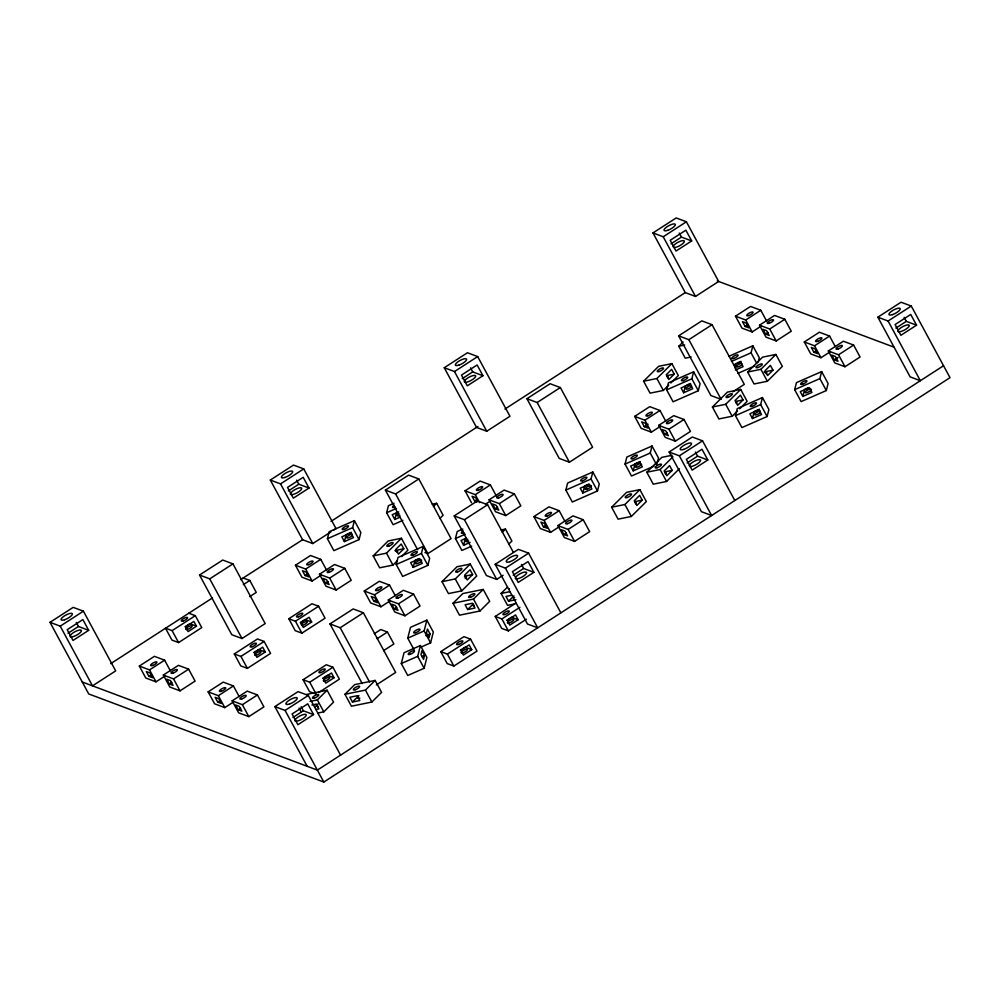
<?xml version="1.0" encoding="UTF-8"?>
<svg xmlns="http://www.w3.org/2000/svg" width="1000" height="1000" viewBox="0 0 1000 1000"><rect width="100%" height="100%" fill="white"/><g stroke="black" fill="none" stroke-linecap="round" stroke-linejoin="round"><path stroke-width="1.5" d="M327.413 538.713L329.2 531.688L354.4 520.638L360.85 532.575L359.062 539.6L333.875 550.65L327.413 538.713L352.612 527.663L354.4 520.638M344.412 541.6L341.825 536.825L350.9 532.837L353.475 537.612L344.412 541.6L346.188 534.575L351.375 532.3M402.875 520.375L393.088 524.675L386.625 512.737L388.413 505.712L394.012 503.25M399.988 517.212L394.8 519.487L396.587 512.463M396.225 564.5L398.013 557.475L423.212 546.425L429.663 558.362L427.875 565.375L402.688 576.438L396.225 564.5L421.425 553.438L423.212 546.425M413.212 567.388L410.637 562.612L419.712 558.625L422.287 563.4L413.212 567.388L415 560.363L418.888 558.65M401.3 663.538L404.05 652.725L420.425 645.537L426.875 657.475L424.137 668.288L407.762 675.475L401.3 663.538L417.688 656.35L420.425 645.537M414.212 650.075L407.75 638.138L410.5 627.337L426.875 620.15L433.325 632.087L430.588 642.887L421.037 647.087M430.588 642.887L424.125 630.95L426.875 620.15M424.55 655.462L423.562 659.35L420.975 654.575L421.962 650.688L424.55 655.462L421.812 656.663M430.037 633.85L429.05 637.737L426.463 632.962L427.45 629.075L430.037 633.85L425.938 635.65M471.688 546.15L461.887 550.45L455.438 538.513L457.225 531.5L462.825 529.038M470.087 542.425L463.612 545.275L465.387 538.25M565.85 490.075L567.625 483.05L592.825 471.987L599.275 483.925L597.5 490.95L572.3 502.013L565.85 490.075L591.038 479.012L592.825 471.987M582.837 492.962L580.25 488.188L589.325 484.2L591.9 488.975L582.837 492.962L584.625 485.938L588.513 484.225M653.9 466.2L631.512 476.025L625.05 464.087L626.838 457.075L652.038 446.012L658.487 457.95L657.062 463.575M633.225 470.85L630.65 466.075L639.712 462.088L642.3 466.863L633.225 470.85L635.013 463.825L640.188 461.55M656.7 464.975L650.25 453.038L652.038 446.012M666.65 389.862L668.438 382.837L693.625 371.788L700.088 383.725L698.3 390.737L673.1 401.8L666.65 389.862L691.85 378.8L693.625 371.788M683.637 392.75L681.062 387.975L690.125 383.988L692.712 388.762L683.637 392.75L685.425 385.725M734.75 367.825L735.812 363.612M756.787 363.438L751.062 352.825L752.837 345.8L729.05 356.238M735.462 415.65L737.25 408.625L762.438 397.562L768.9 409.5L767.113 416.525L741.912 427.587L735.462 415.65L760.662 404.588L762.438 397.562M758.225 361.95L759.3 357.738L752.837 345.8M752.45 418.525L749.875 413.75L758.938 409.775L761.525 414.55L752.45 418.525L754.237 411.512L759.425 409.237M794.675 389.663L796.45 382.638L821.65 371.587L828.1 383.525L826.325 390.55L801.125 401.6L794.675 389.663L819.862 378.612L821.65 371.587M802.837 396.425L800.263 391.65L809.338 387.663L811.912 392.438L802.837 396.425L804.625 389.4L808.512 387.688M397.212 560.837L392.938 565.087L379.65 567.8L373.188 555.862L388.162 540.975L401.45 538.263L407.912 550.2L401.488 556.587M373.188 555.862L386.488 553.15L401.45 538.263M433.438 506.475L436.65 503.288L443.1 515.225L439.888 518.413M403.8 548.787L398.413 554.138L395.825 549.362L401.225 544.012L403.8 548.787L394.938 550.588M310.05 701.4L317.35 699.9L327.088 690.225L333.537 702.163L323.812 711.838L317.962 713.037M314.788 707.138L318.038 703.913M442 581.65L456.975 566.763L470.262 564.05L476.725 575.988L461.75 590.875L448.45 593.587L442 581.65L455.288 578.938L470.262 564.05M668.713 385.138L663.363 390.45L650.062 393.162L643.612 381.225L658.587 366.337L671.875 363.638L678.337 375.562L670.85 383.013M691.162 356.975L685.263 358.188L678.8 346.25L683.075 342M502.25 532.263L505.45 529.075L511.912 541.013L508.7 544.2M643.612 381.225L656.9 378.512L671.875 363.638M344.963 694.275L354.7 684.6L375.138 680.425L381.6 692.362L371.863 702.038L351.413 706.213L344.963 694.275L365.412 690.1L375.138 680.425M472.612 574.562L467.225 579.925L464.637 575.15L470.037 569.788L472.612 574.562L465.225 576.075M674.225 374.15L668.838 379.5L666.25 374.725L671.637 369.375L674.225 374.15L666.838 375.65M352.45 702.025L359.8 700.525L357.225 695.75L349.862 697.25L352.45 702.025L358.938 695.575M453.038 603.25L462.775 593.575L483.212 589.4L489.675 601.337L479.938 611.013L459.487 615.188L453.038 603.25L473.488 599.075L483.212 589.4M467.675 609.538L475.037 608.038L472.463 603.263L465.1 604.763L467.675 609.538L473.088 604.163M514.85 603.9L507.55 605.388L501.087 593.45L507.575 587M511.875 595.225L505.988 596.425L508.575 601.2L513.975 595.825M611.613 507.225L626.587 492.337L639.888 489.625L646.338 501.562L631.362 516.45L618.075 519.163L611.613 507.225L624.913 504.513L639.888 489.625M679.388 468.713L666.55 481.475L653.263 484.175L646.812 472.238L661.787 457.362L672.125 455.25M737.513 410.925L732.175 416.238L718.875 418.95L712.425 407.013L727.4 392.125L740.688 389.412L747.15 401.35L739.663 408.8M747.613 372.038L762.588 357.15L775.875 354.438L782.337 366.375L767.362 381.262L754.062 383.975L747.613 372.038L760.9 369.325L775.875 354.438M646.812 472.238L660.1 469.538L672.938 456.775M712.425 407.013L725.713 404.3L740.688 389.412M642.225 500.138L636.838 505.5L634.263 500.725L639.65 495.363L642.225 500.138L634.85 501.65M672.175 470.375L666.787 475.725L664.2 470.95L669.6 465.6L672.175 470.375L664.8 471.875M743.037 399.938L737.65 405.288L735.062 400.513L740.45 395.163L743.037 399.938L735.65 401.438M772.987 370.163L767.6 375.525L765.013 370.75L770.4 365.387L772.987 370.163L764.125 371.962M50 622.325L73.188 607.35L83.413 611.188L115.688 670.875L92.5 685.85L60.225 626.163L50 622.325L88.725 693.95L323.825 782.05L950 377.675L911.275 306.05L901.05 302.213L877.862 317.188L910.138 376.875L920.35 380.712L888.088 321.025L877.862 317.188M330.85 531.912L312.812 543.562L302.6 539.738L270.325 480.05L293.512 465.075L303.738 468.9L336.012 528.587L333.438 530.25M444.263 367.725L467.45 352.738L477.675 356.575L509.95 416.262L486.75 431.238L476.538 427.413L444.263 367.725L454.487 371.55L486.75 431.238M652.987 232.925L676.175 217.95L686.4 221.775L718.675 281.462L695.487 296.438L685.263 292.613L652.987 232.925L663.213 236.762L695.487 296.438M60.225 626.163L83.413 611.188M270.325 480.05L280.55 483.875L303.738 468.9M454.487 371.55L477.675 356.575M663.213 236.762L686.4 221.775M68.025 633.237L78.463 626.5L88.675 630.325L73.025 640.438L67.213 629.7L82.875 619.587L88.675 630.325M288.35 490.962L298.788 484.212L309 488.05L293.35 498.162L287.538 487.413L303.2 477.3L309 488.05M462.287 378.625L472.725 371.887L482.938 375.725L467.287 385.825L461.475 375.087L477.137 364.975L482.938 375.725M671.012 243.837L681.45 237.1L691.675 240.925L676.012 251.038L670.2 240.287L685.863 230.188L691.675 240.925M199.525 575.025L222.712 560.05L232.938 563.875L265.2 623.562L242.013 638.538L231.788 634.712L199.525 575.025L209.737 578.862L242.013 638.538M209.737 578.862L232.938 563.875M110.688 663.662L212.512 597.913M240.588 579.637L302.6 539.738M331.025 521.375L477.887 426.525M504.95 409.05L685.263 292.613M417.663 549.788L385.387 490.1L408.587 475.125L418.812 478.95L451.075 538.638L427.887 553.625L424.963 552.525M526.925 398.7L550.125 383.725L560.35 387.55L592.612 447.238L569.425 462.212L559.2 458.387L526.925 398.7L537.15 402.525L569.425 462.212M172.113 630.638L195.3 615.662L201.762 627.6L178.575 642.575L171.925 640.088L165.475 628.15L172.113 630.638L178.575 642.575M243.363 584.625L249.812 580.462L256.262 592.4L249.825 596.562M185.05 626.788L189.812 623.7L196.462 626.188L188.113 631.587L185.525 626.812L193.875 621.413L196.462 626.188M385.387 490.1L395.613 493.938L418.812 478.95M537.15 402.525L560.35 387.55M164.788 676.15L156 681.838L145.775 678L139.325 666.062L154.4 656.338L164.613 660.163L170.35 670.775M320.925 575.325L312.125 581.013L301.9 577.175L295.45 565.237L310.525 555.5L320.75 559.338L326.488 569.95M139.325 666.062L149.537 669.9L164.613 660.163M295.45 565.237L305.675 569.075L320.75 559.338M148.9 676.325L152.575 677.7L150 672.925L146.312 671.55L148.9 676.325L151.412 674.7M305.025 575.487L308.712 576.875L306.125 572.1L302.45 570.712L305.025 575.487L307.538 573.875M678.625 335.85L688.85 339.675L721.125 399.363L710.9 395.538L678.625 335.85L701.812 320.875L712.038 324.7L744.312 384.387L732.712 391.875M163.337 675.062L178.412 665.337L188.637 669.163L195.087 681.1L180.012 690.837L169.8 687L163.337 675.062L173.562 678.9L180.012 690.837M319.475 574.237L334.55 564.513L344.762 568.337L351.225 580.275L336.15 590.013L325.925 586.175L319.475 574.237L329.688 578.075L336.15 590.013M688.85 339.675L712.038 324.7M173.562 678.9L188.637 669.163M329.688 578.075L344.762 568.337M471.525 502.75L465.062 490.812L480.138 481.075L490.363 484.913L496.812 496.85M760.962 326.262L752.163 331.95L741.95 328.113L735.487 316.175L750.562 306.438L760.788 310.275L766.525 320.887M169.338 683.975L173.025 685.362L170.438 680.588L166.762 679.2L169.338 683.975L171.85 682.362M325.475 583.15L329.15 584.538L326.575 579.763L322.887 578.375L325.475 583.15L327.987 581.525M465.062 490.812L475.288 494.65L490.363 484.913M735.487 316.175L745.713 320.012L760.788 310.275M234.288 653.938L257.475 638.962L264.113 641.45L270.575 653.388L247.375 668.363L240.738 665.875L234.288 653.938L240.925 656.425L247.375 668.363M288.788 618.737L311.975 603.763L318.612 606.25L325.075 618.188L301.875 633.162L295.238 630.675L288.788 618.737L295.425 621.225L301.875 633.162M477.675 501.25L475.737 497.675L472.062 496.287L474.65 501.062L477.163 499.45M745.062 326.425L748.75 327.812L746.162 323.038L742.487 321.65L745.062 326.425L747.575 324.812M503.137 575.25L496.7 579.4L486.475 575.575L454.2 515.887L477.4 500.913L487.612 504.738L513.288 552.225M240.925 656.425L264.113 641.45M295.425 621.225L318.612 606.25M489.087 499.812L504.162 490.075L514.388 493.913L520.837 505.85L505.763 515.588L495.538 511.75L489.087 499.812L499.312 503.65L505.763 515.588M759.513 325.175L774.587 315.45L784.812 319.275L791.263 331.213L776.188 340.95L765.962 337.113L759.513 325.175L769.737 329.012L776.188 340.95M253.863 652.562L258.625 649.488L265.275 651.975L256.925 657.362L254.338 652.6L262.688 647.2L265.275 651.975M300.238 622.612L305.012 619.538L311.663 622.025L303.312 627.413L300.725 622.638L309.075 617.25L311.663 622.025M485.513 504.15L490.538 500.9M454.2 515.887L464.425 519.712L487.612 504.738M499.312 503.65L514.388 493.913M769.737 329.012L784.812 319.275M233.6 701.938L224.812 707.625L214.587 703.787L208.137 691.85L223.212 682.113L233.425 685.95L239.163 696.562M389.725 601.112L380.938 606.788L370.712 602.962L364.263 591.025L379.338 581.287L389.562 585.125L395.3 595.737M660.15 426.475L651.363 432.163L641.137 428.325L634.688 416.388L649.762 406.65L659.975 410.487L665.713 421.1M495.087 508.725L498.762 510.112L496.188 505.337L492.512 503.95L495.087 508.725L497.6 507.1M765.512 334.087L769.188 335.475L766.612 330.7L762.925 329.312L765.512 334.087L768.025 332.463M208.137 691.85L218.35 695.688L233.425 685.95M364.263 591.025L374.487 594.862L389.562 585.125M634.688 416.388L644.9 420.225L659.975 410.487M362.25 683.6L329.975 623.913L353.175 608.938L363.387 612.762L395.662 672.45L376.337 684.938M217.712 702.1L221.388 703.487L218.812 698.713L215.125 697.325L217.712 702.1L220.225 700.487M373.837 601.275L377.525 602.663L374.938 597.888L371.262 596.5L373.837 601.275L376.35 599.65M644.262 426.637L647.938 428.025L645.362 423.25L641.675 421.863L644.262 426.637L648.025 424.212M329.975 623.913L340.2 627.737L363.387 612.762M232.15 700.85L247.225 691.112L257.45 694.95L263.9 706.888L248.825 716.625L238.612 712.788L232.15 700.85L242.375 704.688L248.825 716.625M388.288 600.025L403.363 590.288L413.575 594.125L420.037 606.062L404.963 615.8L394.738 611.962L388.288 600.025L398.5 603.862L404.963 615.8M658.7 425.387L673.775 415.65L684 419.487L690.45 431.425L675.375 441.163L665.163 437.325L658.7 425.387L668.925 429.225L675.375 441.163M242.375 704.688L257.45 694.95M398.5 603.862L413.575 594.125M559.35 526.688L550.55 532.362L540.337 528.538L533.875 516.6L548.95 506.863L559.175 510.7L564.913 521.312M668.925 429.225L684 419.487M829.775 352.05L820.975 357.738L810.75 353.9L804.3 341.962L819.375 332.225L829.6 336.062L835.337 346.675M238.15 709.762L241.838 711.15L239.25 706.375L235.575 704.987L238.15 709.762L240.662 708.138M394.288 608.938L397.962 610.312L395.375 605.538L391.7 604.163L394.288 608.938L396.8 607.312M664.7 434.3L668.388 435.675L665.8 430.9L662.125 429.525L664.7 434.3L667.212 432.675M533.875 516.6L544.1 520.425L559.175 510.7M804.3 341.962L814.525 345.8L829.6 336.062M314.862 693.65L309.55 691.663L303.087 679.725L326.287 664.75L332.925 667.237L339.387 679.175L318.762 692.487M374.338 633.713L380.788 629.55L387.425 632.038L393.888 643.975L383.575 650.638M543.462 526.85L547.137 528.237L544.55 523.462L540.875 522.075L543.462 526.85L545.975 525.225M813.875 352.212L817.562 353.6L814.975 348.825L811.3 347.438L813.875 352.212L816.388 350.588M303.087 679.725L309.738 682.212L332.925 667.237M377.125 638.7L387.425 632.038M307.15 766.287L274.875 706.6L298.062 691.625L308.288 695.45L340.562 755.138M495.2 564.312L505.412 568.15L537.688 627.825L527.463 624L495.2 564.312L518.387 549.338L528.612 553.162L560.875 612.85M669.137 451.987L679.35 455.812L711.625 515.5L701.4 511.675L669.137 451.987L692.325 437.013L702.55 440.838L734.825 500.525M557.9 525.6L572.975 515.862L583.2 519.7L589.65 531.638L574.575 541.375L564.35 537.537L557.9 525.6L568.125 529.438L574.575 541.375M828.325 350.962L843.4 341.225L853.612 345.062L860.075 357L845 366.737L834.775 362.9L828.325 350.962L838.538 354.8L845 366.737M322.675 678.35L327.438 675.275L334.087 677.763L325.737 683.15L323.15 678.375L331.5 672.987L334.087 677.763M274.875 706.6L285.087 710.425L308.288 695.45M505.412 568.15L528.612 553.162M679.35 455.812L702.55 440.838M888.088 321.025L911.275 306.05M568.125 529.438L583.2 519.7M838.538 354.8L853.612 345.062M563.9 534.513L567.575 535.887L565 531.112L561.312 529.738L563.9 534.513L566.413 532.888M834.325 359.875L838 361.25L835.425 356.475L831.737 355.1L834.325 359.875L838.088 357.438M292.9 717.5L303.325 710.763L313.55 714.6L297.9 724.7L292.087 713.962L307.738 703.85L313.55 714.6M513.212 575.225L523.65 568.488L533.875 572.312L518.225 582.425L512.413 571.675L528.062 561.575L533.875 572.312M687.163 462.9L697.588 456.15L707.812 459.988L692.163 470.1L686.35 459.35L702 449.237L707.812 459.988M895.888 328.1L906.325 321.362L916.538 325.188L900.888 335.3L895.075 324.562L910.738 314.45L916.538 325.188M440.75 651.637L463.938 636.663L470.588 639.15L477.038 651.087L453.85 666.062L447.2 663.575L440.75 651.637L447.388 654.125L453.85 666.062M526.388 619.225L508.35 630.875L501.7 628.375L495.25 616.438L515.862 603.125M447.388 654.125L470.588 639.15M495.25 616.438L501.9 618.938L519.938 607.288M460.325 650.275L465.1 647.188L471.737 649.675L463.387 655.075L460.812 650.3L469.162 644.9L471.737 649.675M506.712 620.312L511.475 617.238L518.125 619.725L509.775 625.112L507.188 620.337L515.538 614.95L518.125 619.725M943.55 365.737L317.362 770.113L82.275 682.013M386.625 512.737L396.425 508.438M731.462 361.425L751.062 352.825M686.725 385.15L690.612 383.45M737.113 363.038L741 361.337M398.7 511.863L392.212 514.712L394.8 519.487M734.038 364.725L740.525 361.875L743.1 366.65L735.325 370.062M737.913 373.363L754.712 365.988M455.438 538.513L465.238 534.225M625.05 464.087L650.25 453.038M466.213 538.225L461.025 540.5L463.612 545.275M407.75 638.138L424.125 630.95M678.8 346.25L684.712 345.037M432.212 504.188L436.65 503.288M501.025 529.975L505.45 529.075M501.087 593.45L509.85 591.663M508.575 601.2L515.938 599.7M306.637 694.4L327.088 690.225M311.913 704.987L316.325 704.087L318.913 708.863L315.963 709.463M717.212 280.925L893.9 347.125M474.65 501.062L477.1 501.987M243.162 577.975L249.812 580.462M188.663 613.175L195.3 615.662M904.137 317.337L906.325 321.362M814.525 345.8L820.975 357.738M819.862 378.612L826.325 390.55M745.713 320.012L752.163 331.95M760.9 369.325L767.362 381.262M679.275 233.062L681.45 237.1M760.662 404.588L767.113 416.525M725.713 404.3L732.175 416.238M691.85 378.8L698.3 390.737M656.9 378.512L663.363 390.45M695.413 452.125L697.588 456.15M644.9 420.225L651.363 432.163M660.1 469.538L666.55 481.475M624.913 504.513L631.362 516.45M591.038 479.012L597.5 490.95M470.538 367.863L472.725 371.887M544.1 520.425L550.55 532.362M521.475 564.45L523.65 568.488M475.288 494.65L479.588 502.6M464.425 519.712L496.7 579.4M501.9 618.938L508.35 630.875M473.488 599.075L479.938 611.013M455.288 578.938L461.75 590.875M395.613 493.938L427.887 553.625M421.425 553.438L427.875 565.375M386.488 553.15L392.938 565.087M352.612 527.663L359.062 539.6M417.688 656.35L424.137 668.288M374.487 594.862L380.938 606.788M296.6 480.188L298.788 484.212M280.55 483.875L312.812 543.562M340.2 627.737L369.538 682M305.675 569.075L312.125 581.013M365.412 690.1L371.863 702.038M309.738 682.212L316.188 694.15M317.35 699.9L323.812 711.838M301.15 706.737L303.325 710.763M299.062 708.062L301.212 712.038M285.087 710.425L323.825 782.05M218.35 695.688L224.812 707.625M149.537 669.9L156 681.838M76.275 622.475L78.463 626.5M70.113 636.5A6.4 1.913 -28.4 0 1 77.337 630.638A6.4 1.913 -28.4 0 1 80.037 632.825A6.4 1.913 -28.4 0 1 70.525 636.838M294.975 720.763A6.4 1.913 -28.4 0 1 302.213 714.912A6.4 1.913 -28.4 0 1 304.9 717.087A6.4 1.913 -28.4 0 1 295.4 721.1M474.35 605.812A3.55 1.062 -28.4 0 1 473.663 604.475M461.1 652.513A3.55 1.062 -28.4 0 1 465.637 649.388A3.55 1.062 -28.4 0 1 466.438 650.938A3.55 1.062 -28.4 0 1 461.35 653M421.6 560.9A3.55 1.062 -28.4 0 1 416.775 563.737A3.55 1.062 -28.4 0 1 416.662 561.9A3.55 1.062 -28.4 0 1 421.55 560.013M689.212 465.613A6.4 1.913 -28.4 0 1 697.4 459.988A6.4 1.913 -28.4 0 1 698.825 462.788A6.4 1.913 -28.4 0 1 689.663 466.5M323.438 680.6A3.55 1.062 -28.4 0 1 328.225 677.4A3.55 1.062 -28.4 0 1 328.35 679.362A3.55 1.062 -28.4 0 1 323.462 680.9M352.388 535.575A3.55 1.062 -28.4 0 1 347.75 538A3.55 1.062 -28.4 0 1 347.638 536.287A3.55 1.062 -28.4 0 1 352.3 534.163M507.475 622.562A3.55 1.062 -28.4 0 1 512.275 619.362A3.55 1.062 -28.4 0 1 512.388 621.325A3.55 1.062 -28.4 0 1 507.5 622.863M464.338 381.35A6.4 1.913 -28.4 0 1 472.962 375.6A6.4 1.913 -28.4 0 1 473.175 379.125A6.4 1.913 -28.4 0 1 464.375 381.887M897.962 331.362A6.4 1.913 -28.4 0 1 905.2 325.5A6.4 1.913 -28.4 0 1 907.887 327.688A6.4 1.913 -28.4 0 1 898.388 331.7M664.712 472.55A3.55 1.062 -28.4 0 1 665.387 473.888M666.75 376.325A3.55 1.062 -28.4 0 1 667.438 377.663M399.888 515.337A3.55 1.062 -28.4 0 1 397.1 515.662A3.55 1.062 -28.4 0 1 398.95 513.5M395.363 506.975A3.55 1.062 -28.4 0 1 392.575 507.312A3.55 1.062 -28.4 0 1 394.425 505.15M359.85 698.1A3.55 1.062 -28.4 0 1 358.438 696.963M318.225 706.637A3.55 1.062 -28.4 0 1 317.538 705.3M186.062 629.513A3.55 1.062 -28.4 0 1 189.037 626.413A3.55 1.062 -28.4 0 1 191.812 626.8A3.55 1.062 -28.4 0 1 186.5 629.575M468.688 541.125A3.55 1.062 -28.4 0 1 465.9 541.45A3.55 1.062 -28.4 0 1 467.762 539.288M464.175 532.762A3.55 1.062 -28.4 0 1 461.388 533.1A3.55 1.062 -28.4 0 1 463.237 530.938M290.4 493.675A6.4 1.913 -28.4 0 1 299.025 487.938A6.4 1.913 -28.4 0 1 299.237 491.45A6.4 1.913 -28.4 0 1 290.425 494.225M301.212 624.462A3.55 1.062 -28.4 0 1 305.8 621.663A3.55 1.062 -28.4 0 1 306.537 623.112A3.55 1.062 -28.4 0 1 301.688 625.4M395.613 551.15A3.55 1.062 -28.4 0 1 397.013 552.3M464.425 576.938A3.55 1.062 -28.4 0 1 465.262 578.575M641.612 464.363A3.55 1.062 -28.4 0 1 637.25 467.088A3.55 1.062 -28.4 0 1 635.95 466.025A3.55 1.062 -28.4 0 1 640.525 463.488M514.65 597.537A3.55 1.062 -28.4 0 1 514.225 597.487M509.475 588.938A3.55 1.062 -28.4 0 1 509.45 588.638M735.562 402.1A3.55 1.062 -28.4 0 1 736.25 403.45M742.412 364.15A3.55 1.062 -28.4 0 1 738.062 366.875A3.55 1.062 -28.4 0 1 736.75 365.812A3.55 1.062 -28.4 0 1 741.325 363.275M811.425 389.538A3.55 1.062 -28.4 0 1 807.125 392.575A3.55 1.062 -28.4 0 1 805.713 391.438A3.55 1.062 -28.4 0 1 810.738 388.988M760.438 412.512A3.55 1.062 -28.4 0 1 755.788 414.925A3.55 1.062 -28.4 0 1 755.688 413.225A3.55 1.062 -28.4 0 1 760.35 411.1M691.625 386.725A3.55 1.062 -28.4 0 1 686.975 389.137A3.55 1.062 -28.4 0 1 686.875 387.438A3.55 1.062 -28.4 0 1 691.538 385.312M515.625 577.225A6.4 1.913 -28.4 0 1 524.7 572.038A6.4 1.913 -28.4 0 1 523.688 576.013A6.4 1.913 -28.4 0 1 515.3 578.488M634.763 502.312A3.55 1.062 -28.4 0 1 635.45 503.65M673.062 246.55A6.4 1.913 -28.4 0 1 681.25 240.925A6.4 1.913 -28.4 0 1 682.675 243.725A6.4 1.913 -28.4 0 1 673.512 247.438M764.788 372.537A3.55 1.062 -28.4 0 1 766.2 373.675M64.638 619.75A6.4 1.913 -28.4 0 0 72.337 613.725A6.4 1.913 -28.4 0 0 63.137 616.8A6.4 1.913 -28.4 0 0 64.638 619.75M289.513 704.013A6.4 1.913 -28.4 0 0 297.213 697.987A6.4 1.913 -28.4 0 0 288 701.062A6.4 1.913 -28.4 0 0 289.513 704.013M470.562 597.263A3.55 1.062 -28.4 0 0 474.837 593.913A3.55 1.062 -28.4 0 0 469.725 595.625A3.55 1.062 -28.4 0 0 470.562 597.263M458.575 644.438A3.55 1.062 -28.4 0 0 462.863 641.087A3.55 1.062 -28.4 0 0 457.738 642.8A3.55 1.062 -28.4 0 0 458.575 644.438M398 598.062A3.55 1.062 -28.4 0 0 402.275 594.725A3.55 1.062 -28.4 0 0 397.163 596.425A3.55 1.062 -28.4 0 0 398 598.062M412.975 555.188A3.55 1.062 -28.4 0 0 417.262 551.838A3.55 1.062 -28.4 0 0 412.137 553.55A3.55 1.062 -28.4 0 0 412.975 555.188M415.688 632.7A3.55 1.062 -28.4 0 0 419.963 629.35A3.55 1.062 -28.4 0 0 414.85 631.05A3.55 1.062 -28.4 0 0 415.688 632.7M683.775 449.4A6.4 1.913 -28.4 0 0 691.475 443.375A6.4 1.913 -28.4 0 0 682.262 446.45A6.4 1.913 -28.4 0 0 683.775 449.4M329.188 572.288A3.55 1.062 -28.4 0 0 333.462 568.938A3.55 1.062 -28.4 0 0 328.35 570.638A3.55 1.062 -28.4 0 0 329.188 572.288M817.588 341.35A3.55 1.062 -28.4 0 0 821.875 338A3.55 1.062 -28.4 0 0 816.75 339.7A3.55 1.062 -28.4 0 0 817.588 341.35M587.112 489.113A3.55 1.062 -28.4 0 0 591.388 485.775A3.55 1.062 -28.4 0 0 586.275 487.475A3.55 1.062 -28.4 0 0 587.112 489.113M582.6 480.763A3.55 1.062 -28.4 0 0 586.875 477.413A3.55 1.062 -28.4 0 0 581.763 479.125A3.55 1.062 -28.4 0 0 582.6 480.763M320.925 672.525A3.55 1.062 -28.4 0 0 325.2 669.175A3.55 1.062 -28.4 0 0 320.087 670.875A3.55 1.062 -28.4 0 0 320.925 672.525M308.738 564.625A3.55 1.062 -28.4 0 0 313.012 561.275A3.55 1.062 -28.4 0 0 307.9 562.975A3.55 1.062 -28.4 0 0 308.738 564.625M152.613 665.45A3.55 1.062 -28.4 0 0 156.888 662.1A3.55 1.062 -28.4 0 0 151.775 663.812A3.55 1.062 -28.4 0 0 152.613 665.45M344.175 529.4A3.55 1.062 -28.4 0 0 348.45 526.05A3.55 1.062 -28.4 0 0 343.338 527.762A3.55 1.062 -28.4 0 0 344.175 529.4M478.363 490.2A3.55 1.062 -28.4 0 0 482.638 486.85A3.55 1.062 -28.4 0 0 477.525 488.55A3.55 1.062 -28.4 0 0 478.363 490.2M504.963 614.487A3.55 1.062 -28.4 0 0 509.237 611.138A3.55 1.062 -28.4 0 0 504.125 612.837A3.55 1.062 -28.4 0 0 504.963 614.487M458.9 365.138A6.4 1.913 -28.4 0 0 466.6 359.113A6.4 1.913 -28.4 0 0 457.4 362.188A6.4 1.913 -28.4 0 0 458.9 365.138M241.863 698.888A3.55 1.062 -28.4 0 0 246.137 695.55A3.55 1.062 -28.4 0 0 241.025 697.25A3.55 1.062 -28.4 0 0 241.863 698.888M668.413 423.425A3.55 1.062 -28.4 0 0 672.7 420.087A3.55 1.062 -28.4 0 0 667.575 421.788A3.55 1.062 -28.4 0 0 668.413 423.425M256.625 655.088A3.55 1.062 -28.4 0 0 260.912 651.737A3.55 1.062 -28.4 0 0 255.787 653.45A3.55 1.062 -28.4 0 0 256.625 655.088M252.113 646.737A3.55 1.062 -28.4 0 0 256.388 643.388A3.55 1.062 -28.4 0 0 251.275 645.1A3.55 1.062 -28.4 0 0 252.113 646.737M567.612 523.638A3.55 1.062 -28.4 0 0 571.888 520.3A3.55 1.062 -28.4 0 0 566.775 522A3.55 1.062 -28.4 0 0 567.612 523.638M838.037 349A3.55 1.062 -28.4 0 0 842.312 345.662A3.55 1.062 -28.4 0 0 837.2 347.362A3.55 1.062 -28.4 0 0 838.037 349M892.5 314.613A6.4 1.913 -28.4 0 0 900.2 308.587A6.4 1.913 -28.4 0 0 891 311.663A6.4 1.913 -28.4 0 0 892.5 314.613M657.175 467.713A3.55 1.062 -28.4 0 0 661.45 464.363A3.55 1.062 -28.4 0 0 656.338 466.075A3.55 1.062 -28.4 0 0 657.175 467.713M659.225 371.488A3.55 1.062 -28.4 0 0 663.5 368.137A3.55 1.062 -28.4 0 0 658.388 369.85A3.55 1.062 -28.4 0 0 659.225 371.488M355.325 689.737A3.55 1.062 -28.4 0 0 359.6 686.4A3.55 1.062 -28.4 0 0 354.487 688.1A3.55 1.062 -28.4 0 0 355.325 689.737M221.425 691.237A3.55 1.062 -28.4 0 0 225.7 687.887A3.55 1.062 -28.4 0 0 220.588 689.587A3.55 1.062 -28.4 0 0 221.425 691.237M314.425 698.088A3.55 1.062 -28.4 0 0 318.712 694.737A3.55 1.062 -28.4 0 0 313.587 696.45A3.55 1.062 -28.4 0 0 314.425 698.088M183.3 620.95A3.55 1.062 -28.4 0 0 187.575 617.6A3.55 1.062 -28.4 0 0 182.463 619.312A3.55 1.062 -28.4 0 0 183.3 620.95M284.962 477.463A6.4 1.913 -28.4 0 0 292.663 471.438A6.4 1.913 -28.4 0 0 283.463 474.513A6.4 1.913 -28.4 0 0 284.962 477.463M298.5 616.775A3.55 1.062 -28.4 0 0 302.775 613.438A3.55 1.062 -28.4 0 0 297.663 615.138A3.55 1.062 -28.4 0 0 298.5 616.775M388.8 546.125A3.55 1.062 -28.4 0 0 393.075 542.775A3.55 1.062 -28.4 0 0 387.962 544.487A3.55 1.062 -28.4 0 0 388.8 546.125M457.612 571.912A3.55 1.062 -28.4 0 0 461.887 568.562A3.55 1.062 -28.4 0 0 456.775 570.275A3.55 1.062 -28.4 0 0 457.612 571.912M632.987 458.65A3.55 1.062 -28.4 0 0 637.263 455.3A3.55 1.062 -28.4 0 0 632.15 457.013A3.55 1.062 -28.4 0 0 632.987 458.65M769.225 323.225A3.55 1.062 -28.4 0 0 773.5 319.875A3.55 1.062 -28.4 0 0 768.388 321.575A3.55 1.062 -28.4 0 0 769.225 323.225M728.025 397.275A3.55 1.062 -28.4 0 0 732.312 393.925A3.55 1.062 -28.4 0 0 727.188 395.637A3.55 1.062 -28.4 0 0 728.025 397.275M733.8 358.438A3.55 1.062 -28.4 0 0 738.075 355.087A3.55 1.062 -28.4 0 0 732.962 356.8A3.55 1.062 -28.4 0 0 733.8 358.438M802.6 384.225A3.55 1.062 -28.4 0 0 806.888 380.875A3.55 1.062 -28.4 0 0 801.762 382.587A3.55 1.062 -28.4 0 0 802.6 384.225M547.175 515.975A3.55 1.062 -28.4 0 0 551.45 512.638A3.55 1.062 -28.4 0 0 546.325 514.338A3.55 1.062 -28.4 0 0 547.175 515.975M377.55 590.413A3.55 1.062 -28.4 0 0 381.825 587.062A3.55 1.062 -28.4 0 0 376.712 588.763A3.55 1.062 -28.4 0 0 377.55 590.413M752.212 406.337A3.55 1.062 -28.4 0 0 756.488 402.987A3.55 1.062 -28.4 0 0 751.375 404.7A3.55 1.062 -28.4 0 0 752.212 406.337M683.4 380.55A3.55 1.062 -28.4 0 0 687.675 377.2A3.55 1.062 -28.4 0 0 682.562 378.913A3.55 1.062 -28.4 0 0 683.4 380.55M410.2 654.312A3.55 1.062 -28.4 0 0 414.475 650.962A3.55 1.062 -28.4 0 0 409.363 652.663A3.55 1.062 -28.4 0 0 410.2 654.312M509.837 561.737A6.4 1.913 -28.4 0 0 517.537 555.712A6.4 1.913 -28.4 0 0 508.325 558.775A6.4 1.913 -28.4 0 0 509.837 561.737M498.8 497.85A3.55 1.062 -28.4 0 0 503.075 494.513A3.55 1.062 -28.4 0 0 497.962 496.213A3.55 1.062 -28.4 0 0 498.8 497.85M748.775 315.562A3.55 1.062 -28.4 0 0 753.062 312.213A3.55 1.062 -28.4 0 0 747.938 313.913A3.55 1.062 -28.4 0 0 748.775 315.562M647.975 415.775A3.55 1.062 -28.4 0 0 652.25 412.425A3.55 1.062 -28.4 0 0 647.138 414.125A3.55 1.062 -28.4 0 0 647.975 415.775M173.05 673.112A3.55 1.062 -28.4 0 0 177.338 669.762A3.55 1.062 -28.4 0 0 172.213 671.462A3.55 1.062 -28.4 0 0 173.05 673.112M627.225 497.488A3.55 1.062 -28.4 0 0 631.5 494.137A3.55 1.062 -28.4 0 0 626.388 495.838A3.55 1.062 -28.4 0 0 627.225 497.488M667.638 230.35A6.4 1.913 -28.4 0 0 675.325 224.325A6.4 1.913 -28.4 0 0 666.125 227.387A6.4 1.913 -28.4 0 0 667.638 230.35M757.975 367.5A3.55 1.062 -28.4 0 0 762.262 364.15A3.55 1.062 -28.4 0 0 757.138 365.863A3.55 1.062 -28.4 0 0 757.975 367.5"/></g></svg>
